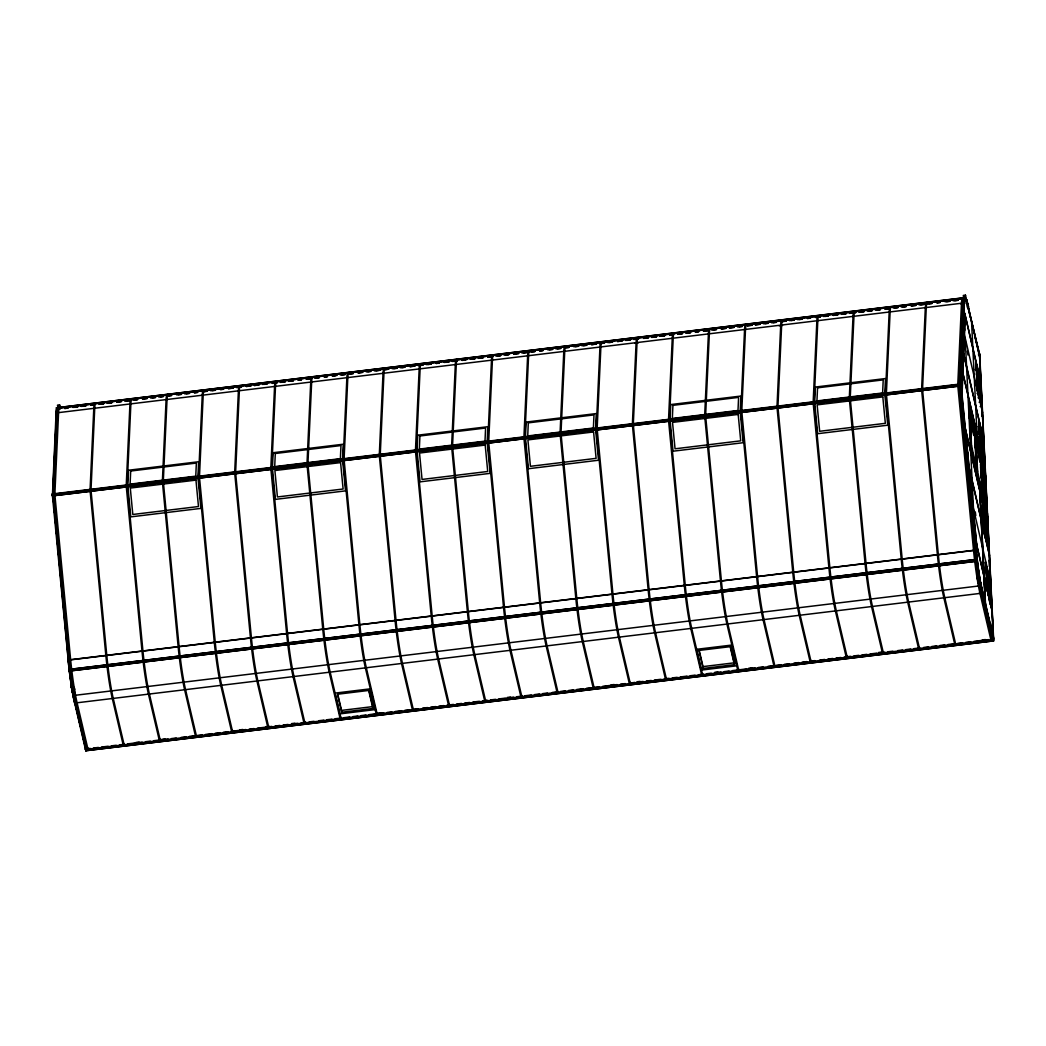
<?xml version="1.0" encoding="UTF-8"?>
<svg xmlns="http://www.w3.org/2000/svg" width="1046" height="1046" viewBox="0 0 1046 1046"><rect width="100%" height="100%" fill="white"/><g stroke="black" fill="none" stroke-linecap="round" stroke-linejoin="round"><path stroke-width="1.5" d="M52.431 495.242L56.079 412.922A41.474 3.687 83.1 0 1 58.014 408.581M52.823 492.98L68.382 660.523A39.382 3.504 83.1 0 0 68.552 662.38M53.189 484.834L53.856 470.164M54.235 462.005L54.902 447.348M55.268 439.189L55.935 424.519M960.346 385.268L963.981 302.961L56.079 412.922M962.124 393.204L965.17 314.545L961.849 393.244M975.264 369.748L977.226 369.944L978.35 392.969L977.069 393.479M975.944 370.454L977.226 369.944M976.284 374.115L978.245 374.311L979.37 397.323L978.088 397.833M976.964 374.821L978.245 374.311M977.304 378.469L979.278 378.665L980.403 401.69L979.108 402.2M977.984 379.175L979.278 378.665M980.298 383.032L978.337 382.836L980.298 383.032L981.423 406.057L980.128 406.567M978.049 426.716L980.01 426.912L981.135 449.924L980.455 449.218M978.716 427.422L980.01 426.912M979.069 431.07L981.03 431.266L982.155 454.291L981.475 453.585M980.089 435.437L982.05 435.633L983.175 458.658L982.495 457.952M981.109 439.804L983.083 440L984.194 463.012L983.528 462.306M982.22 512.2L984.181 512.396L985.306 535.421L984.626 534.715M983.24 516.554L985.201 516.75L986.326 539.775L985.646 539.069M983.92 517.26L985.201 516.75M984.26 520.921L986.221 521.117L987.346 544.142L986.666 543.436M984.94 521.627L986.221 521.117M985.28 525.288L987.254 525.484L988.365 548.496L987.699 547.79M987.712 578.595L989.006 578.085L990.131 601.097L988.326 577.379L989.006 578.085M988.745 582.949L990.026 582.439L991.15 605.464L989.346 581.733L990.026 582.439M60.341 408.018L59.596 404.88L57.53 405.129L58.301 409.012M979.867 357.248L965.432 295.155L963.366 295.403L964.151 299.3M57.569 405.874L59.635 405.626L59.596 404.88M963.405 296.149L965.471 295.9L965.432 295.155M964.32 297.822L56.419 407.796L964.32 297.679L964.53 299.535L964.32 297.679M59.844 408.999L56.628 409.496L56.576 408.345L964.477 298.372L56.549 408.371L56.406 407.652M64.708 408.411L67.951 408.018M72.815 407.417L77.679 406.829M80.921 406.436L85.785 405.848M93.892 404.867L90.649 405.26L93.918 404.985M98.755 404.279L103.619 403.691M106.862 403.298L111.726 402.71M116.59 402.122L121.454 401.533L116.616 402.239M124.696 401.141L129.56 400.553L126.344 401.063M132.803 400.16L137.667 399.572L134.45 400.082M142.531 398.984L147.394 398.395L142.557 399.088M150.637 398.003L155.501 397.415M158.744 397.009L163.607 396.421L160.391 396.931M168.471 395.833L171.714 395.44L168.498 395.95M176.578 394.852L181.442 394.264M184.684 393.871L189.548 393.283M194.412 392.695L197.655 392.302M202.519 391.714L207.383 391.126M210.625 390.733L215.489 390.145M223.596 389.164L220.353 389.557L223.622 389.269M228.459 388.576L233.323 387.988M236.566 387.595L241.43 387.007M246.294 386.405L251.158 385.817L246.32 386.523M254.4 385.425L259.264 384.836L254.426 385.543M262.507 384.444L267.371 383.856L264.154 384.366M272.235 383.267L277.098 382.679M280.341 382.287L285.205 381.698M288.435 381.306L293.298 380.718M298.162 380.129L301.405 379.737M306.269 379.149L311.133 378.56M314.375 378.168L319.239 377.58M327.346 376.599L324.103 376.991L327.372 376.704M337.074 375.409L332.21 375.998L335.478 375.723M340.316 375.017L345.18 374.429M348.423 374.037L353.286 373.448M358.15 372.86L363.014 372.271L358.177 372.977M366.257 371.879L371.121 371.291L367.904 371.801M374.363 370.899L380.849 370.114L376.011 370.82M384.091 369.722L388.955 369.133L384.117 369.839M392.198 368.741L397.062 368.153M400.304 367.761L405.168 367.172L401.952 367.669M410.032 366.584L414.896 365.995M418.139 365.59L423.002 365.002M426.245 364.609L431.109 364.021M439.215 363.04L435.973 363.433L439.242 363.158M444.079 362.452L448.943 361.864M452.186 361.471L457.05 360.883M461.914 360.295L466.778 359.706M470.02 359.314L474.884 358.726M478.127 358.333L482.99 357.745M487.854 357.157L492.718 356.568L487.881 357.261M495.961 356.176L500.825 355.588L497.608 356.085M504.067 355.182L508.931 354.594L505.715 355.104M513.795 354.006L518.659 353.417M521.902 353.025L526.766 352.437M530.008 352.044L534.872 351.456M539.736 350.868L542.979 350.475M547.843 349.887L552.706 349.299M555.949 348.906L560.813 348.318M568.919 347.337L565.677 347.73L568.946 347.442M573.783 346.749L578.647 346.161M581.89 345.768L586.754 345.18M591.618 344.579L596.481 343.99L591.644 344.696M599.724 343.598L604.588 343.01L601.372 343.519M607.831 342.617L612.695 342.029L609.478 342.539M617.558 341.441L622.422 340.852L617.585 341.558M625.665 340.46L630.529 339.872L627.312 340.381M633.771 339.479L638.635 338.891L635.419 339.401M643.499 338.303L648.363 337.714M651.606 337.322L656.47 336.734M659.712 336.341L664.576 335.753M672.683 334.772L669.44 335.165L672.709 334.877M682.41 333.582L677.547 334.171L682.437 333.7M685.653 333.19L690.517 332.602M695.381 332.013L698.623 331.621M703.487 331.033L708.351 330.444M711.594 330.052L716.458 329.464M721.322 328.875L726.186 328.287L721.348 328.993M729.428 327.895L734.292 327.306L729.454 328.013M737.535 326.914L742.399 326.326M747.262 325.737L752.126 325.149M755.369 324.757L760.233 324.168M763.475 323.763L768.339 323.175M771.582 322.783L776.446 322.194M781.31 321.606L786.174 321.017M789.416 320.625L794.28 320.037M797.523 319.645L802.387 319.056M810.493 318.076L807.25 318.468L810.519 318.193M815.357 317.487L820.221 316.899M823.463 316.507L828.327 315.918M833.191 315.33L838.055 314.741L833.217 315.434M841.285 314.349L846.149 313.761L842.945 314.258M849.391 313.355L855.876 312.571L851.052 313.277M859.119 312.179L863.983 311.59M867.226 311.198L872.089 310.61M875.332 310.217L880.196 309.629M885.06 309.041L889.924 308.452M893.166 308.06L898.03 307.472M901.273 307.079L906.137 306.491M915.865 305.314L911.001 305.903L915.891 305.419M919.107 304.922L923.971 304.334M927.214 303.941L932.078 303.353M936.941 302.752L940.184 302.359M945.048 301.771L949.912 301.183M953.154 300.79L958.018 300.202M56.628 409.496L59.87 409.104M64.734 408.515L67.977 408.123M74.462 407.339L77.705 406.946M82.569 406.358L85.811 405.966M100.403 404.201L103.646 403.808M108.509 403.22L111.752 402.828M152.285 397.911L155.527 397.519M178.225 394.773L181.468 394.381M186.332 393.793L189.574 393.401M194.438 392.812L197.681 392.42M204.166 391.635L207.409 391.243M212.273 390.655L215.515 390.263M228.486 388.681L233.35 388.092M238.213 387.504L241.456 387.112M272.261 383.385L277.125 382.797M280.367 382.405L285.231 381.816M290.095 381.228L293.338 380.836M298.202 380.247L301.444 379.855M306.308 379.267L311.172 378.665M316.036 378.077L319.265 377.684M341.964 374.939L345.206 374.546M350.07 373.958L353.313 373.566M393.845 368.663L397.088 368.257M410.058 366.688L414.922 366.1M419.786 365.512L423.029 365.119M427.892 364.531L431.135 364.139M445.727 362.374L448.969 361.981M453.833 361.393L457.076 361.001M461.94 360.412L465.182 360.02M471.668 359.236L474.91 358.843M479.774 358.242L483.017 357.85M513.821 354.123L518.685 353.535M523.549 352.947L526.792 352.554M531.656 351.966L534.898 351.574M539.762 350.985L543.005 350.593M549.49 349.809L552.733 349.416M557.596 348.828L560.839 348.436M575.431 346.657L578.673 346.265M583.537 345.677L586.78 345.285M643.525 338.42L648.389 337.832M651.632 337.427L656.496 336.838M661.36 336.25L664.602 335.858M687.3 333.112L690.543 332.72M695.407 332.131L698.65 331.739M703.513 331.151L708.377 330.562M713.241 329.974L716.484 329.582M739.182 326.823L742.425 326.43M747.289 325.842L752.152 325.254M755.395 324.861L760.259 324.273M765.123 323.685L768.365 323.292M773.229 322.704L776.472 322.312M781.336 321.723L786.2 321.135M791.064 320.547L794.306 320.154M799.17 319.566L802.413 319.174M817.004 317.409L820.247 317.016M825.111 316.415L828.354 316.023M859.158 312.296L864.022 311.708M868.873 311.12L872.116 310.727M876.979 310.139L880.222 309.747M885.086 309.158L889.95 308.57M894.814 307.982L898.056 307.589M902.92 307.001L906.163 306.609M920.755 304.831L923.997 304.438M928.861 303.85L932.104 303.458M936.968 302.869L940.21 302.477M946.695 301.693L949.938 301.3M954.802 300.712L958.044 300.32M634.948 343.336L638.191 342.944M779.244 325.868L782.486 325.476M960.829 303.863L964.072 303.471A40.872 3.635 83.1 0 1 968.557 307.263M57.334 414.634L56.379 414.752A39.382 3.504 83.1 0 1 57.007 410.463M979.71 354.581L967.942 306.87L970.505 317.788M967.668 308.531L968.609 308.426L979.592 355.261M965.157 337.44L973.591 510.945M963.288 353.234L983.619 439.895M979.514 353.626L978.572 353.744L978.651 355.365M993.373 637.629L979.631 355.954M981.096 384.64L975.957 362.727L975.67 369.186M960.202 384L960.333 385.922L52.431 495.882L52.3 493.974L960.202 384L960.816 386.798M52.352 494.353L960.254 384.392M57.295 494.653L60.537 494.261M65.401 493.673L68.644 493.281M73.508 492.692L78.372 492.104M83.235 491.502L86.478 491.11M91.342 490.522L94.585 490.129M99.448 489.541L104.312 488.953M107.555 488.56L112.419 487.972M117.283 487.384L120.525 486.991M125.389 486.403L198.348 477.564M203.212 476.976L208.076 476.388M211.318 475.995L216.182 475.407M221.046 474.819L224.289 474.426M229.152 473.838L234.016 473.25M237.259 472.857L242.123 472.269M246.987 471.681L250.229 471.288M255.093 470.687L259.957 470.099M264.821 469.51L268.064 469.118M345.886 459.691L272.483 468.673L275.425 499.373L345.52 490.875L342.578 460.175M350.75 459.102L353.993 458.71M358.856 458.122L363.72 457.533M366.963 457.141L371.827 456.553M376.691 455.964L379.933 455.572M384.797 454.984L389.661 454.395M394.525 453.807L397.768 453.415M402.632 452.826L405.874 452.434M410.738 451.846L415.602 451.257M488.56 442.419L491.803 442.027M496.667 441.438L501.531 440.85M506.395 440.261L509.637 439.856M514.501 439.268L517.744 438.875M524.229 438.091L595.579 429.54L598.521 460.24L528.426 468.726L525.484 438.026M600.417 428.86L605.281 428.272M608.524 427.879L613.387 427.291M618.251 426.703L621.494 426.31M626.358 425.722L631.222 425.134M636.086 424.545L639.328 424.153M644.192 423.565L647.435 423.172M653.92 422.388L657.163 421.996M662.026 421.407L665.269 421.015M743.091 411.588L670.107 420.505L673.036 451.205L743.131 442.72L740.202 412.019M747.955 411L751.198 410.607M756.062 410.019L760.926 409.431M765.79 408.829L769.032 408.437M773.896 407.848L777.139 407.456M782.003 406.868L786.867 406.279M791.73 405.691L794.973 405.299M799.837 404.71L803.08 404.318M807.943 403.73L812.807 403.141M885.766 394.303L889.008 393.911M895.494 393.126L898.736 392.734M903.6 392.145L906.843 391.753M911.707 391.165L914.949 390.773M919.813 390.184L924.677 389.596M929.541 389.007L932.784 388.615M937.647 388.014L940.89 387.621M945.754 387.033L950.618 386.445M955.482 385.856L958.724 385.464M959.627 386.379L960.581 386.275L964.294 304.778A39.382 3.504 83.1 0 1 968.609 308.426M976.454 385.176L982.338 410.228M961.444 391.583L976.768 545.907L961.732 391.544M968.792 405.992L985.698 476.858L984.94 476.871L984.796 474.034M982.259 409.875L981.972 416.23M976.585 471.131L974.977 438.143L974.846 447.636M977.526 444.315L971.551 321.501M979.383 445.335L985.123 467.183M970.139 432.691L971.119 447.047M980.455 464.097L982.495 493.869M968.844 467.183L989.176 553.844M976.206 472.138L975.186 439.072L981.043 464.019M983.266 479.643L985.476 479.382M983.554 530.819L982.9 505.179L988.039 527.092M976.428 545.123L975.84 541.933M71.638 687.17A40.872 3.635 83.1 0 1 68.199 660.144L976.101 550.17A40.872 3.635 83.1 0 0 982.482 592.651L993.36 639.028M975.343 550.667L976.284 550.562A39.382 3.504 83.1 0 0 982.416 591.487M977.082 559.322L69.18 669.44L977.082 559.322L977.304 561.179L69.363 671.035L977.278 561.061M985.097 562.212L990.823 584.047M85.327 747.315L71.272 686.804L73.338 686.555L74.449 691.275M978.625 584.126L977.121 577.078L979.187 576.83L993.569 638.178M71.311 687.549L73.377 687.3L74.854 693.59M977.147 577.823L979.213 577.575L993.608 638.923M73.037 695.551L980.978 585.708L980.9 584.57M979.239 593.043L982.482 592.651M979.461 582.857A41.474 3.687 83.1 0 0 981.553 593.239L992.536 640.074L993.491 639.956L982.495 593.121L74.593 703.082A41.474 3.687 83.1 0 1 71.913 689.222M985.293 603.189L979.344 481.317L985.293 604.026M334.89 693.132L370.572 688.804L375.449 709.567L339.767 713.895L334.864 692.661M696.361 649.344L732.043 645.029L736.907 665.792L701.225 670.107L696.335 648.886M337.688 693.877L341.558 710.391L372.821 706.599L372.912 708.456L341.65 712.248L337.427 694.243L368.689 690.452L372.912 708.456M699.159 650.102L703.03 666.603L734.279 662.824L734.37 664.681L703.121 668.459L698.898 650.455L730.147 646.676L734.37 664.681M135.915 742.464L139.157 742.072M161.855 739.313L165.098 738.921M239.678 729.886L242.92 729.493M265.619 726.748L268.861 726.355M291.559 723.61L294.802 723.217M377.488 713.202L380.744 712.771M507.192 697.486L510.448 697.067M610.956 684.921L614.185 684.529M636.883 681.783L640.126 681.391M714.706 672.356L717.948 671.963M748.753 668.224L752.022 667.806M878.457 652.521L881.726 652.089M982.22 639.956L985.463 639.564M85.445 749.001L90.309 748.413M93.552 748.021L98.416 747.432M101.658 747.04L108.143 746.243M111.386 745.85L116.25 745.262M119.492 744.87L124.356 744.281M127.599 743.889L142.191 742.124M145.433 741.732L150.297 741.143M153.54 740.751L160.025 739.967M163.268 739.574L168.131 738.986M171.374 738.594L176.238 738.005M181.102 737.417L185.966 736.829M189.208 736.436L194.072 735.835M197.315 735.443L202.179 734.854M205.421 734.462L211.907 733.677M215.149 733.285L220.013 732.697M223.256 732.305L228.12 731.716M231.362 731.324L245.954 729.559M249.196 729.167L254.06 728.578M257.303 728.186L271.895 726.421M275.137 726.029L280.001 725.427M283.244 725.035L288.108 724.447M292.972 723.858L297.835 723.27M301.078 722.878L305.942 722.289M309.185 721.897L314.048 721.309M318.912 720.72L323.776 720.132M327.019 719.74L331.883 719.151M335.125 718.759L339.989 718.171M343.232 717.778L349.717 716.994M352.96 716.602L357.824 716.013M361.066 715.621L365.93 715.019M369.173 714.627L375.658 713.843M378.9 713.45L383.764 712.862M387.007 712.47L391.871 711.881M395.113 711.489L401.599 710.705M404.841 710.312L409.705 709.724M412.948 709.332L417.812 708.743M422.676 708.155L427.539 707.567M430.782 707.174L435.646 706.586M438.889 706.194L443.752 705.605M446.995 705.213L453.48 704.416M456.723 704.023L461.587 703.435M464.829 703.043L469.693 702.454M472.936 702.062L479.408 701.278M482.651 700.885L487.514 700.297M490.757 699.905L495.621 699.316M498.864 698.924L505.349 698.14M508.591 697.747L513.455 697.159M516.698 696.767L521.562 696.178M524.804 695.786L531.29 695.002M534.532 694.596L539.396 694.008M542.639 693.616L547.503 693.027M552.366 692.439L557.23 691.851M560.473 691.458L565.337 690.87M568.579 690.478L573.443 689.889M576.686 689.497L583.171 688.713M586.414 688.32L591.278 687.732M594.52 687.34L599.384 686.751M602.627 686.359L617.218 684.594M620.461 684.189L625.325 683.6M630.189 683.012L635.053 682.423M638.295 682.031L643.159 681.443M646.402 681.051L651.266 680.462M654.508 680.07L660.994 679.285M664.236 678.893L669.1 678.305M672.343 677.913L677.207 677.324M680.449 676.932L686.934 676.147M690.177 675.755L695.041 675.167M698.283 674.775L703.147 674.186M706.39 673.781L711.254 673.193M714.496 672.8L720.982 672.016M724.224 671.624L729.088 671.035M732.331 670.643L737.195 670.055M740.437 669.662L746.922 668.878M750.165 668.486L755.029 667.897M758.272 667.505L763.135 666.917M767.999 666.328L772.863 665.74M776.106 665.348L780.97 664.759M784.212 664.367L789.076 663.765M793.94 663.177L798.804 662.589M802.047 662.196L806.911 661.608M810.153 661.216L815.017 660.627M819.881 660.039L824.745 659.451M827.987 659.058L832.851 658.47M836.094 658.078L840.958 657.489M844.2 657.097L850.686 656.313M853.928 655.92L858.792 655.332M862.035 654.94L866.899 654.351M870.141 653.959L876.626 653.162M879.869 652.769L884.733 652.181M887.976 651.789L892.839 651.2M897.703 650.612L902.567 650.024M905.81 649.631L910.674 649.043M913.916 648.651L918.78 648.062M923.644 647.474L928.508 646.886M931.751 646.493L936.615 645.905M939.857 645.513L944.721 644.924M947.964 644.532L954.449 643.748M957.691 643.355L962.555 642.754M965.798 642.362L970.662 641.773M973.904 641.381L988.496 639.616M85.471 749.459L993.373 639.498M71.926 688.961A40.872 3.635 83.1 0 0 74.567 702.624L85.576 749.917L86.517 749.812L75.534 702.977A41.474 3.687 83.1 0 1 73.442 692.596M87.995 747.995L88.073 749.616L87.132 749.734L76.149 702.899A41.474 3.687 83.1 0 1 73.756 690.805M94.585 403.586A41.474 3.687 83.1 0 0 93.787 408.358L90.048 490.273L105.842 655.411A41.474 3.687 83.1 0 0 112.301 698.519L123.284 745.353L124.239 745.236L124.16 743.614M130.737 399.206A41.474 3.687 83.1 0 0 129.939 403.978L126.213 485.893L141.995 651.03A41.474 3.687 83.1 0 0 148.454 694.139L159.437 740.973L160.391 740.856L160.313 739.234M203.957 390.563A41.474 3.687 83.1 0 0 202.244 395.218L198.518 477.133L214.299 642.283A41.474 3.687 83.1 0 0 220.771 685.378L231.754 732.213L232.696 732.108L232.617 730.474M240.122 386.183A41.474 3.687 83.1 0 0 238.396 390.838L234.67 472.753L250.452 637.903A41.474 3.687 83.1 0 0 256.924 680.998L267.907 727.833L268.848 727.728L268.77 726.094M275.203 381.96A41.474 3.687 83.1 0 0 274.562 386.458L270.822 468.373L286.617 633.523A41.474 3.687 83.1 0 0 293.076 676.631L304.059 723.453L305.001 723.348L304.922 721.714M311.512 377.305A41.474 3.687 83.1 0 0 310.714 382.078L306.975 463.993L322.769 629.143A41.474 3.687 83.1 0 0 329.229 672.251L340.212 719.086L341.153 718.968L341.074 717.334M413.379 708.573L413.471 710.208L412.516 710.326L401.533 663.491A41.474 3.687 83.1 0 1 395.074 620.383L379.28 455.245L383.019 373.33A41.474 3.687 83.1 0 1 384.732 368.663M421.107 364.596A41.474 3.687 83.1 0 0 419.171 368.95L415.445 450.865L431.227 616.002A41.474 3.687 83.1 0 0 437.686 659.111L448.669 705.945L449.623 705.828L449.545 704.206M456.644 359.576A41.474 3.687 83.1 0 0 455.324 364.57L451.597 446.485L467.379 611.622A41.474 3.687 83.1 0 0 473.838 654.731L484.834 701.565L485.775 701.448L485.697 699.826M492.274 355.418A41.474 3.687 83.1 0 0 491.476 360.19L487.75 442.105L503.531 607.242A41.474 3.687 83.1 0 0 510.003 650.351L520.986 697.185L521.928 697.067L521.849 695.446M528.426 351.038A41.474 3.687 83.1 0 0 527.629 355.81L523.902 437.725L539.684 602.862A41.474 3.687 83.1 0 0 546.156 645.97L557.139 692.805L558.08 692.687L547.097 645.853A41.474 3.687 83.1 0 1 540.638 602.758L524.844 437.607L528.583 355.692A41.474 3.687 83.1 0 1 529.224 351.181M630.307 682.306L630.385 683.927L629.444 684.045L618.461 637.21A41.474 3.687 83.1 0 1 612.002 594.102L596.207 428.965L599.946 347.05A41.474 3.687 83.1 0 1 601.868 342.709M637.602 337.793A41.474 3.687 83.1 0 0 636.099 342.67L632.359 424.584L648.154 589.722A41.474 3.687 83.1 0 0 654.613 632.83L665.596 679.665L666.537 679.56L666.459 677.926M672.905 333.779A41.474 3.687 83.1 0 0 672.251 338.289L668.512 420.204L684.306 585.355A41.474 3.687 83.1 0 0 690.765 628.45L701.748 675.285L702.703 675.18L702.611 673.546M709.201 329.137A41.474 3.687 83.1 0 0 708.404 333.909L704.664 415.824L720.459 580.975A41.474 3.687 83.1 0 0 726.918 624.07L737.901 670.904L738.855 670.8L738.777 669.165M782.421 320.494A41.474 3.687 83.1 0 0 780.708 325.149L776.982 407.064L792.763 572.214A41.474 3.687 83.1 0 0 799.222 615.323L810.219 662.157L811.16 662.04L811.081 660.405M818.587 316.114A41.474 3.687 83.1 0 0 816.861 320.769L813.134 402.697L828.916 567.834A41.474 3.687 83.1 0 0 835.388 610.942L846.371 657.777L847.312 657.659L847.234 656.025M853.667 311.891A41.474 3.687 83.1 0 0 853.013 316.402L849.287 398.317L865.068 563.454A41.474 3.687 83.1 0 0 871.54 606.562L882.523 653.397L883.465 653.279L883.386 651.645M889.976 307.236A41.474 3.687 83.1 0 0 889.178 312.022L885.439 393.937L901.234 559.074A41.474 3.687 83.1 0 0 907.693 602.182L918.676 649.017L919.617 648.899L919.539 647.278M926.834 302.765A41.474 3.687 83.1 0 0 925.331 307.642L921.591 389.557L937.386 554.694A41.474 3.687 83.1 0 0 943.845 597.802L954.828 644.637L955.769 644.519L944.786 597.684A41.474 3.687 83.1 0 1 938.327 554.576L922.533 389.439L926.272 307.524A41.474 3.687 83.1 0 1 926.926 303.013M993.7 640.871L85.772 750.727L993.7 640.871L979.723 354.542M978.35 392.969L976.219 364.806L980.939 384.889M979.37 397.323L977.579 373.605M980.403 401.69L978.598 377.959M981.423 406.057L979.618 382.326M986.286 568.645L988.078 592.376M966.896 299.81L967.092 301.549M974.532 334.968L978.925 353.705M979.448 355.98L979.631 356.778M981.135 383.385L964.621 312.963L981.174 384.13M964.059 327.751L963.981 325.999L964.66 330.327M977.356 388.066L982.063 408.136M982.56 412.621L963.758 331.83L963.784 332.576M976.611 388.38L978.781 397.624M967.942 354.986L967.445 351.221M983.972 441.608L963.562 353.195M983.868 441.608L978.729 419.681L979.984 445.269M983.711 441.843L979.004 421.773L980.377 447.688M963.183 359.654L962.568 356.856L962.66 358.595M963.261 361.184L963.209 359.615M980.141 445.021L984.848 465.104M985.306 468.843L962.019 369.552L985.345 469.589M980.468 449.963L981.919 456.121M969.158 407.705L985.803 478.885M975.147 434.299L976.624 440.601M984.391 473.681L985.489 478.414M969.498 411.248L985.907 481.212M969.119 413.183L974.977 438.143M982.665 470.635L984.744 479.46L986.352 512.462M969.263 416.373L973.656 435.097M975.33 442.262L976.794 448.499M978.625 456.291L980.089 462.528M960.333 385.922L52.431 495.882M960.895 388.328L960.856 386.759M971.106 444.236L987.516 514.201M987.738 518.568L970.74 445.962L987.646 516.816L986.888 516.842L987.228 523.968M970.845 447.073L971.119 448.276L969.067 405.953M972.296 453.794L973.028 456.945M976.363 471.118L977.095 474.269M983.75 502.629L984.495 505.78M988.091 525.824L964.804 426.533L988.117 526.569M987.882 527.328L983.175 507.258L984.548 533.172M967.772 453.637L967.158 450.839L967.236 452.578M967.851 455.167L967.798 453.598M984.312 530.505L989.019 550.588M989.542 555.557L969.119 467.144M983.711 531.734L985.188 538.036M975.787 515.626L975.29 511.86M990.902 583.537L972.087 502.747L972.126 503.492M990.667 584.296L985.947 564.212L987.398 591.67M973.185 514.776L973.094 513.037L973.787 517.365M987.084 587.473L991.791 607.556M992.066 609.635L986.927 587.721L985.685 562.133M992.262 611.282L975.735 540.86L992.288 612.028M988.862 598.574L990.314 604.732M992.889 640.021L981.906 593.187A41.474 3.687 83.1 0 1 979.527 581.092M977.121 577.078L978.219 581.798M919.617 648.899L908.634 602.065A41.474 3.687 83.1 0 1 902.175 558.956L886.38 393.819L890.12 311.904A41.474 3.687 83.1 0 1 890.917 307.132M883.465 653.279L872.482 606.445A41.474 3.687 83.1 0 1 866.023 563.336L850.228 398.199L853.967 316.284A41.474 3.687 83.1 0 1 854.765 311.512M847.312 657.659L836.329 610.825A41.474 3.687 83.1 0 1 829.87 567.716L814.076 402.579L817.815 320.664A41.474 3.687 83.1 0 1 818.456 316.154M811.16 662.04L800.177 615.205A41.474 3.687 83.1 0 1 793.705 572.097L777.923 406.959L781.65 325.045A41.474 3.687 83.1 0 1 783.585 320.691M738.855 670.8L727.859 623.965A41.474 3.687 83.1 0 1 721.4 580.857L705.619 415.72L709.345 333.792A41.474 3.687 83.1 0 1 709.999 329.294M730.409 646.31L734.279 662.824M702.703 675.18L691.707 628.345A41.474 3.687 83.1 0 1 685.248 585.237L669.466 420.087L673.193 338.172A41.474 3.687 83.1 0 1 673.99 333.399M666.537 679.56L655.554 632.725A41.474 3.687 83.1 0 1 649.095 589.617L633.301 424.467L637.04 342.552A41.474 3.687 83.1 0 1 637.838 337.78M630.385 683.927L619.402 637.092A41.474 3.687 83.1 0 1 612.943 593.997L597.148 428.847L600.888 346.932A41.474 3.687 83.1 0 1 602.823 342.591M521.928 697.067L510.945 650.233A41.474 3.687 83.1 0 1 504.473 607.125L488.691 441.987L492.418 360.072A41.474 3.687 83.1 0 1 493.228 355.3M485.775 701.448L474.792 654.613A41.474 3.687 83.1 0 1 468.32 611.505L452.539 446.367L456.265 364.453A41.474 3.687 83.1 0 1 457.063 359.68M449.623 705.828L438.64 658.993A41.474 3.687 83.1 0 1 432.168 615.885L416.386 450.748L420.113 368.833A41.474 3.687 83.1 0 1 422.048 364.492M413.471 710.208L402.475 663.373A41.474 3.687 83.1 0 1 396.016 620.265L380.234 455.128L383.96 373.213A41.474 3.687 83.1 0 1 385.896 368.872M368.95 690.098L372.821 706.599M341.153 718.968L330.17 672.133A41.474 3.687 83.1 0 1 323.711 629.025L307.916 463.888L311.656 381.973A41.474 3.687 83.1 0 1 312.453 377.188M305.001 723.348L294.018 676.514A41.474 3.687 83.1 0 1 287.558 633.405L271.764 468.268L275.503 386.353A41.474 3.687 83.1 0 1 276.301 381.568M268.848 727.728L257.865 680.894A41.474 3.687 83.1 0 1 251.406 637.785L235.612 472.648L239.351 390.72A41.474 3.687 83.1 0 1 239.992 386.222M232.696 732.108L221.713 685.274A41.474 3.687 83.1 0 1 215.241 642.166L199.459 477.015L203.199 395.1A41.474 3.687 83.1 0 1 205.121 390.759M160.391 740.856L149.408 694.021A41.474 3.687 83.1 0 1 142.936 650.926L127.154 485.775L130.881 403.861A41.474 3.687 83.1 0 1 132.397 398.984M124.239 745.236L113.243 698.401A41.474 3.687 83.1 0 1 106.784 655.306L91.002 490.156L94.728 408.241A41.474 3.687 83.1 0 1 95.526 403.468M52.3 493.974L52.915 496.772M65.283 624.75L65.192 622.998M67.872 651.58L68.605 654.704M69.167 669.296L69.324 670.015M88.073 749.616L77.09 702.781A41.474 3.687 83.1 0 1 70.631 659.673L54.85 494.536L58.576 412.621A41.474 3.687 83.1 0 1 59.23 408.11M86.164 749.851L75.181 703.017A41.474 3.687 83.1 0 1 73.089 692.635M71.272 686.804L81.967 732.409M82.712 735.56L85.288 746.569M976.284 550.562L960.254 384.876L52.339 494.836L68.199 660.144M197.969 477.695L200.897 508.395L130.802 516.881L127.874 486.181M979.409 353.169L993.491 639.956M979.553 366.61L979.945 374.677M982.743 431.92L983.044 438.196M989.006 560.238L989.307 566.514M992.105 623.887L992.419 630.346M982.403 439.294L983.449 460.776M986.574 524.778L987.62 546.26M984.848 496.837L985.149 503.126M981.37 434.927L982.429 456.409M985.541 520.411L986.6 541.893M989.111 596.743L987.306 573.012L988.431 596.037M982.717 467.601L984.325 500.589M980.35 430.56L981.396 452.055M984.521 516.044L985.567 537.539M981.854 463.927L983.462 496.915M975.957 362.727L977.199 388.301M980.612 467.235L981.148 478.231M981.684 489.227L981.906 493.947M978.533 427.749L978.847 434.142M982.704 513.233L983.018 519.627M985.868 578.19L986.339 587.787M979.566 482.245L985.502 604.117M975.996 438.967L977.618 471.968M975.787 438.039L977.395 471.027M975.382 458.632L975.761 466.49M979.187 576.83L979.213 577.575M977.239 560.015L977.304 561.179M969.93 413.092L971.538 446.08M969.485 408.45L971.446 448.42M969.132 411.902L969.433 418.295M954.75 643.002L954.828 644.637M918.597 647.382L918.676 649.017M882.445 651.763L882.523 653.397M846.292 656.143L846.371 657.777M810.14 660.523L810.219 662.157M737.822 669.283L737.901 670.904M703.03 666.603L703.121 668.459M701.67 673.663L701.748 675.285M665.518 678.043L665.596 679.665M557.06 691.184L557.139 692.805M520.908 695.551L520.986 697.185M484.743 699.931L484.834 701.565M448.59 704.311L448.669 705.945M341.558 710.391L341.65 712.248M340.133 717.451L340.212 719.086M303.981 721.832L304.059 723.453M267.828 726.212L267.907 727.833M231.676 730.592L231.754 732.213M159.358 739.352L159.437 740.973M123.206 743.732L123.284 745.353M85.667 748.138L85.798 750.845M85.497 748.295L85.576 749.917M73.338 686.555L73.377 687.3M73.011 694.505L73.063 695.668M69.337 669.989L69.389 671.153M64.185 612.721L64.224 613.466M56.889 536.506L56.929 537.239M56.157 413.445A40.872 3.635 83.1 0 1 56.955 408.738M963.981 302.961A41.474 3.687 83.1 0 1 968.531 306.792M71.612 687.405A41.474 3.687 83.1 0 1 68.134 659.987L976.036 550.013A41.474 3.687 83.1 0 0 982.495 593.121M72.2 687.34A41.474 3.687 83.1 0 1 68.722 659.908L52.928 494.771L56.667 412.856A41.474 3.687 83.1 0 1 57.177 408.711M57.321 408.345A41.474 3.687 83.1 0 1 58.602 408.515M979.226 579.327A41.474 3.687 83.1 0 1 975.447 550.078L959.653 384.941L963.392 303.026A41.474 3.687 83.1 0 1 965.785 299.601M966.033 300.202A41.474 3.687 83.1 0 1 966.543 301.666M967.079 303.497A41.474 3.687 83.1 0 1 967.655 305.667M74.514 701.461A39.382 3.504 83.1 0 1 72.239 689.968M71.677 686.568A39.382 3.504 83.1 0 1 70.867 681.208M70.605 679.351A39.382 3.504 83.1 0 1 68.748 664.236M72.553 687.3A41.474 3.687 83.1 0 1 69.075 659.869L53.281 494.732L57.02 412.804A41.474 3.687 83.1 0 1 57.543 408.672M57.674 408.306A41.474 3.687 83.1 0 1 58.955 408.463M980.913 589.107A39.382 3.504 83.1 0 1 980.638 587.76M979.775 583.328A39.382 3.504 83.1 0 1 979.487 581.746M977.827 571.351A39.382 3.504 83.1 0 1 977.565 569.508M963.837 300.96A39.382 3.504 83.1 0 1 964.098 300.359M964.974 300.464A39.382 3.504 83.1 0 1 965.183 300.764M966.086 302.856A39.382 3.504 83.1 0 1 966.334 303.601M967.119 306.321A39.382 3.504 83.1 0 1 967.393 307.393M978.873 579.366A41.474 3.687 83.1 0 1 975.094 550.131L959.3 384.98L963.039 303.065A41.474 3.687 83.1 0 1 965.432 299.64M965.929 300.934A41.474 3.687 83.1 0 1 966.19 301.719M967.014 304.582A41.474 3.687 83.1 0 1 967.302 305.707M74.75 689.667A39.382 3.504 83.1 0 1 74.462 687.993M73.468 689.026A41.474 3.687 83.1 0 1 69.69 659.791L53.895 494.653L57.635 412.739A41.474 3.687 83.1 0 1 59.138 407.862M130.894 399.036A41.474 3.687 83.1 0 1 131.443 399.101M168.759 394.826A41.474 3.687 83.1 0 0 167.033 399.48L163.307 481.395L179.088 646.546A41.474 3.687 83.1 0 0 185.56 689.654L196.543 736.476L195.602 736.593L184.606 689.759A41.474 3.687 83.1 0 1 178.147 646.65L162.365 481.513L166.092 399.598A41.474 3.687 83.1 0 1 167.805 394.943M312.61 377.018A41.474 3.687 83.1 0 1 313.159 377.096M311.839 377.057A41.474 3.687 83.1 0 1 312.022 377.083M349.521 372.925A41.474 3.687 83.1 0 0 347.808 377.593L344.082 459.508L359.863 624.645A41.474 3.687 83.1 0 0 366.322 667.753L377.305 714.588L376.364 714.706L365.381 667.871A41.474 3.687 83.1 0 1 358.922 624.763L343.127 459.612L346.867 377.698A41.474 3.687 83.1 0 1 348.37 372.834M493.385 355.13A41.474 3.687 83.1 0 1 493.738 355.078M529.381 350.92A41.474 3.687 83.1 0 1 530.296 351.038M528.596 350.868A41.474 3.687 83.1 0 1 529.145 350.933M566.448 346.657A41.474 3.687 83.1 0 0 564.735 351.312L560.996 433.227L576.791 598.377A41.474 3.687 83.1 0 0 583.25 641.473L594.233 688.307L593.291 688.425L582.308 641.59A41.474 3.687 83.1 0 1 575.836 598.482L560.055 433.345L563.781 351.43A41.474 3.687 83.1 0 1 564.435 346.919M564.592 346.657A41.474 3.687 83.1 0 1 565.507 346.775M710.142 329.019A41.474 3.687 83.1 0 1 710.862 328.928M709.358 328.967A41.474 3.687 83.1 0 1 709.711 328.915M747.223 324.757A41.474 3.687 83.1 0 0 745.497 329.425L741.771 411.34L757.552 576.477A41.474 3.687 83.1 0 0 764.025 619.585L775.008 666.42L774.066 666.524L763.07 619.703A41.474 3.687 83.1 0 1 756.611 576.594L740.83 411.444L744.556 329.529A41.474 3.687 83.1 0 1 745.21 325.031M745.353 324.757A41.474 3.687 83.1 0 1 746.269 324.875M891.074 306.962A41.474 3.687 83.1 0 1 891.623 307.027M927.07 302.752A41.474 3.687 83.1 0 1 927.985 302.869M978.847 582.923A41.474 3.687 83.1 0 0 980.939 593.304L991.922 640.139L990.98 640.257L979.997 593.422A41.474 3.687 83.1 0 1 973.538 550.314L957.744 385.176L961.483 303.262A41.474 3.687 83.1 0 1 963.196 298.607M978.559 581.21A41.474 3.687 83.1 0 1 978.258 579.445M977.958 577.627A41.474 3.687 83.1 0 1 974.48 550.196L958.698 385.059L962.425 303.144A41.474 3.687 83.1 0 1 964.137 298.489M128.527 470.229L127.834 485.462L197.929 476.963L198.622 461.744L128.527 470.229M130.698 471.027L130.096 484.128L195.759 476.165L196.36 463.064L130.698 471.027M273.15 452.709L272.444 467.941L342.539 459.456L343.232 444.223L273.15 452.709M275.307 453.506L274.706 466.608L340.381 458.658L340.97 445.557L275.307 453.506M417.759 435.188L417.066 450.421L487.161 441.935L487.854 426.703L417.759 435.188M419.93 435.986L419.328 449.087L484.991 441.137L485.592 428.036L419.93 435.986M526.151 422.061L525.458 437.293L595.553 428.808L596.246 413.575L526.151 422.061M528.308 422.859L527.72 435.96L593.383 428.01L593.984 414.909L528.308 422.859M670.761 404.554L670.068 419.773L740.163 411.287L740.856 396.055L670.761 404.554M672.931 405.351L672.33 418.452L737.992 410.49L738.594 397.388L672.931 405.351M815.383 387.033L814.69 402.265L884.785 393.767L885.478 378.547L815.383 387.033M817.541 387.831L816.952 400.932L882.615 392.982L883.216 379.881L817.541 387.831M487.201 442.667L417.106 451.153L420.034 481.853L490.129 473.367L487.201 442.667M884.811 394.499L814.716 402.998L817.658 433.698L887.753 425.199L884.811 394.499M195.955 480.114L130.292 488.064L132.816 514.475L198.479 506.526L195.955 480.114M340.578 462.594L274.902 470.543L277.425 496.955L343.101 489.005L340.578 462.594M485.187 445.073L419.524 453.036L422.048 479.434L487.711 471.485L485.187 445.073M593.579 431.946L527.903 439.895L530.427 466.307L596.102 458.357L593.579 431.946M738.188 414.425L672.526 422.388L675.049 448.799L740.712 440.837L738.188 414.425M882.811 396.918L817.135 404.867L819.659 431.279L885.334 423.329L882.811 396.918"/></g></svg>
